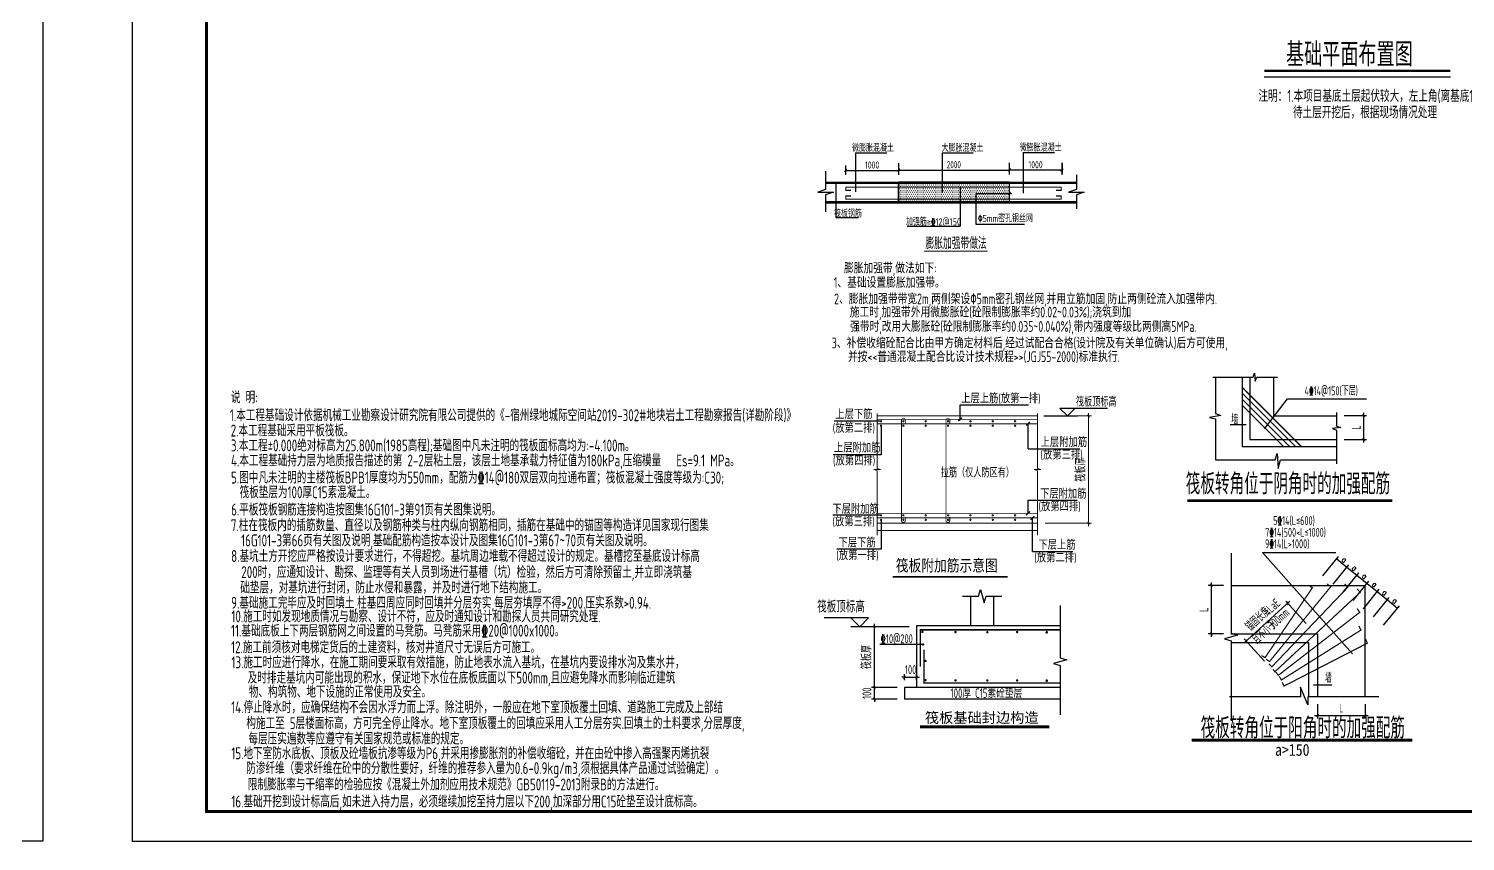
# Model space of a CAD drawing. Extents: x -668857 to 143095, y -247466 to 228182.
# Drawn here: x -447155 to -398928, y 166782 to 194063 of the extents above; entities that cross this region are included whole.
import ezdxf
from ezdxf.enums import TextEntityAlignment as Align

# ---------------------------------------------------------------- set-up
doc = ezdxf.new("R2010")
doc.units = 0
doc.header["$LTSCALE"] = 1000
doc.linetypes.add('DASHED2', pattern=[0.375, 0.25, -0.125])
doc.layers.get('0').update_dxf_attribs({"linetype": 'CONTINUOUS'})
doc.layers.get('DEFPOINTS').update_dxf_attribs({"linetype": 'CONTINUOUS'})
for name, color, linetype in [('-TK', 7, 'CONTINUOUS'), ('C-SHET-TTLB', 11, 'CONTINUOUS'), ('DIM', 2, 'CONTINUOUS'), ('DWALL', 255, 'DASHED2'), ('GJS', 1, 'CONTINUOUS'), ('GRE', 3, 'CONTINUOUS'), ('PUB_DIM', 3, 'CONTINUOUS'), ('PUB_TEXT', 2, 'CONTINUOUS'), ('REIN', 6, 'CONTINUOUS'), ('S-FON-TEXT', 7, 'CONTINUOUS'), ('S-S说明文字', 7, 'CONTINUOUS'), ('sectmarks', 213, 'CONTINUOUS'), ('TEXT', 2, 'CONTINUOUS'), ('THIN', 7, 'CONTINUOUS'), ('WALL', 5, 'CONTINUOUS'), ('WALL_BR', 52, 'CONTINUOUS'), ('Z-BASE-DIM', 81, 'CONTINUOUS'), ('Z-DETAIL-TOPC', 7, 'CONTINUOUS'), ('尺寸线及数字', 43, 'CONTINUOUS'), ('支座钢筋', 1, 'CONTINUOUS'), ('详图1', 122, 'CONTINUOUS'), ('说明文字', 7, 'CONTINUOUS'), ('钢筋', 6, 'CONTINUOUS')]:
    doc.layers.add(name, color=color, linetype=linetype)
for name, color, linetype, lineweight in [('LVTRY', 1, 'CONTINUOUS', 13), ('图名', 7, 'CONTINUOUS', 25), ('填充', 251, 'CONTINUOUS', 5)]:
    doc.layers.add(name, color=color, linetype=linetype, lineweight=lineweight)
doc.styles.add('-宋体', font='', dxfattribs={"width": 0.7, "height": 300, "bigfont": '宋体.TTF'})
doc.styles.add('_HZTXT', font='txt.shx', dxfattribs={"width": 0.8, "bigfont": 'HZTXT.shx'})
doc.styles.add('HZ-H', font='simhei.ttf', dxfattribs={"width": 0.9})
doc.styles.add('Scadi-HZ', font='tssdeng.shx', dxfattribs={"width": 0.7, "height": 300, "bigfont": 'hztxt.shx'})
doc.styles.add('TSSD_DIMENSION', font='Tssdeng.shx', dxfattribs={"width": 0.7, "bigfont": 'tssdchn.shx'})
doc.styles.add('TSSD_REIN', font='tssdeng.shx', dxfattribs={"width": 0.7, "height": 300, "bigfont": 'tssdchn.shx'})
doc.styles.add('黑体', font='simhei.ttf')
doc.styles.get('-宋体').set_extended_font_data('SimSun')
doc.dimstyles.new('SY1', dxfattribs={"dimtxt": 200, "dimasz": 100, "dimexe": 150, "dimexo": 200, "dimgap": 60, "dimtad": 1, "dimdec": 0, "dimzin": 0, "dimdsep": 46, "dimtxsty": '_HZTXT', "dimcen": 3, "dimclrt": 7, "dimadec": 0, "dimazin": 0, "dimtfac": 1, "dimtdec": 0, "dimtix": 1, "dimtmove": 0, "dimatfit": 3, "dimfxl": 0, "dimtolj": 1, "dimtzin": 0, "dimarcsym": 0})
doc.dimstyles.new('TSSD_100_100', dxfattribs={"dimtxt": 300, "dimasz": 100, "dimexe": 100, "dimexo": 250, "dimgap": 100, "dimtad": 1, "dimdec": 0, "dimzin": 0, "dimdsep": 46, "dimtxsty": 'TSSD_DIMENSION', "dimblk": 'ARCHTICK', "dimcen": 0, "dimdle": 100, "dimclrt": 7, "dimadec": 0, "dimazin": 0, "dimtfac": 1, "dimtdec": 0, "dimtix": 1, "dimtmove": 2, "dimatfit": 3, "dimldrblk": 'ARCHTICK', "dimfxl": 0, "dimtolj": 1, "dimtzin": 0, "dimarcsym": 0})
doc.dimstyles.new('TSSD_100_30', dxfattribs={"dimtxt": 300, "dimasz": 100, "dimexe": 100, "dimexo": 250, "dimgap": 100, "dimtad": 1, "dimdec": 0, "dimlfac": 0.333, "dimzin": 0, "dimdsep": 46, "dimtxsty": 'TSSD_DIMENSION', "dimblk": 'ARCHTICK', "dimcen": 0, "dimdle": 100, "dimclrt": 7, "dimadec": 0, "dimazin": 0, "dimtfac": 1, "dimtdec": 0, "dimtix": 1, "dimtmove": 2, "dimatfit": 3, "dimfxl": 0, "dimtolj": 1, "dimtzin": 0, "dimarcsym": 0})

# ---------------------------------------------------------------- blocks, each defined once
blk = doc.blocks.new('_ArchTick')
at = {"color": 0, "linetype": 'ByBlock', "const_width": 0.15}
blk.add_lwpolyline([(-0.5, -0.5), (0.5, 0.5)], dxfattribs=at)
blk = doc.blocks.new('*D34')
at = {"layer": 'DEFPOINTS', "color": 0}
for p in [(114823, -28153), (116531, -28153), (114823, -31753)]:
    blk.add_point(p, dxfattribs=at)
at = {"layer": 'DIM', "color": 0, "lineweight": -2}
for p, q in [((115073, -28153), (116631, -28153)), ((116531, -31853), (116531, -28053)), ((115073, -31753), (116631, -31753))]:
    blk.add_line(p, q, dxfattribs=at)
at = {"layer": 'DIM', "color": 0, "lineweight": -2, "xscale": 100, "yscale": 100, "zscale": 100}
for p, rotation in [((116531, -28153), 90), ((116531, -31753), 270)]:
    blk.add_blockref('_ArchTick', p, dxfattribs=dict(at, rotation=rotation))
at = {"layer": 'DIM', "color": 7, "insert": (116281, -29953), "char_height": 300, "attachment_point": 5, "rotation": 90, "style": 'TSSD_DIMENSION'}
blk.add_mtext('\\A1;筏板厚', dxfattribs=at)
blk = doc.blocks.new('*D159')
at = {"layer": 'DEFPOINTS', "color": 0}
for p in [(-418766, 173987), (-417349, 173987), (-417749, 171947)]:
    blk.add_point(p, dxfattribs=at)
at = {"layer": 'DIM', "color": 0, "lineweight": -2}
for p, q in [((-417599, 173987), (-418866, 173987)), ((-418766, 171847), (-418766, 174087)), ((-417999, 171947), (-418866, 171947))]:
    blk.add_line(p, q, dxfattribs=at)
at = {"layer": 'DIM', "color": 0, "lineweight": -2, "xscale": 100, "yscale": 100, "zscale": 100}
for p, rotation in [((-418766, 173987), 90), ((-418766, 171947), 270)]:
    blk.add_blockref('_ArchTick', p, dxfattribs=dict(at, rotation=rotation))
at = {"layer": 'DIM', "color": 7, "insert": (-419016, 172967), "char_height": 300, "attachment_point": 5, "rotation": 90, "style": 'TSSD_DIMENSION'}
blk.add_mtext('\\A1;筏板厚', dxfattribs=at)
blk = doc.blocks.new('*D160')
at = {"layer": 'DEFPOINTS', "color": 0}
for p in [(-417349, 172293), (-417749, 171947), (-417349, 171947)]:
    blk.add_point(p, dxfattribs=at)
at = {"layer": 'DIM', "color": 0, "lineweight": -2}
for p, q in [((-417749, 172293), (-417849, 172293)), ((-417749, 172197), (-417749, 172393)), ((-417749, 172293), (-417349, 172293)), ((-417349, 172197), (-417349, 172393)), ((-417349, 172293), (-417249, 172293))]:
    blk.add_line(p, q, dxfattribs=at)
at = {"layer": 'DIM', "color": 0, "lineweight": -2, "xscale": 100, "yscale": 100, "zscale": 100}
blk.add_blockref('_ArchTick', (-417749, 172293), dxfattribs=at)
at = {"layer": 'DIM', "color": 0, "lineweight": -2, "xscale": 100, "yscale": 100, "zscale": 100, "rotation": 180}
blk.add_blockref('_ArchTick', (-417349, 172293), dxfattribs=at)
at = {"layer": 'DIM', "color": 7, "insert": (-417549, 172543), "char_height": 300, "attachment_point": 5, "style": 'TSSD_DIMENSION'}
blk.add_mtext('\\A1;100', dxfattribs=at)
blk = doc.blocks.new('*D161')
at = {"layer": 'DEFPOINTS', "color": 0}
for p in [(-418766, 171947), (-417749, 171947), (-417749, 171559)]:
    blk.add_point(p, dxfattribs=at)
at = {"layer": 'DIM', "color": 0, "lineweight": -2}
for p, q in [((-417999, 171947), (-418866, 171947)), ((-418766, 171947), (-418766, 172047)), ((-418766, 171559), (-418766, 171947)), ((-417999, 171559), (-418866, 171559)), ((-418766, 171559), (-418766, 171459))]:
    blk.add_line(p, q, dxfattribs=at)
at = {"layer": 'DIM', "color": 0, "lineweight": -2, "xscale": 100, "yscale": 100, "zscale": 100}
for p, rotation in [((-418766, 171947), 270), ((-418766, 171559), 90)]:
    blk.add_blockref('_ArchTick', p, dxfattribs=dict(at, rotation=rotation))
at = {"layer": 'DIM', "color": 7, "insert": (-419016, 171753), "char_height": 300, "attachment_point": 5, "rotation": 90, "style": 'TSSD_DIMENSION'}
blk.add_mtext('\\A1;100', dxfattribs=at)
blk = doc.blocks.new('*D162')
at = {"color": 0, "lineweight": -2}
for p, q in [((-402008, 174316), (-401481, 174967)), ((-401668, 174041), (-401141, 174692)), ((-401544, 174889), (-401204, 174614))]:
    blk.add_line(p, q, dxfattribs=at)
at = {"layer": 'DEFPOINTS', "color": 0}
for p in [(-401204, 174614), (-402092, 174212), (-401752, 173938)]:
    blk.add_point(p, dxfattribs=at)
at = {"color": 0, "lineweight": -2, "xscale": 66.66667000390589, "yscale": 66.66667000390589, "zscale": 66.66667000390589}
for p, rotation in [((-401544, 174889), 141.0409580458454), ((-401204, 174614), 321.0409580458455)]:
    blk.add_blockref('_ArchTick', p, dxfattribs=dict(at, rotation=rotation))
at = {"color": 7, "insert": (-401286, 174861), "char_height": 200, "attachment_point": 5, "rotation": 321.041, "style": '_HZTXT'}
blk.add_mtext('\\A1;a', dxfattribs=at)
blk = doc.blocks.new('ArchTick')
at = {"color": 0, "linetype": 'ByBlock', "lineweight": -2, "const_width": 0.075}
blk.add_lwpolyline([(-0.25, -0.25), (0.25, 0.25)], dxfattribs=at)
blk = doc.blocks.new('*D163')
at = {"color": 0, "lineweight": -2}
for p, q in [((-403707, 175690), (-403181, 176341)), ((-403367, 175416), (-402841, 176066)), ((-403244, 176264), (-402904, 175989))]:
    blk.add_line(p, q, dxfattribs=at)
at = {"layer": 'DEFPOINTS', "color": 0}
for p in [(-403791, 175587), (-402904, 175989), (-403451, 175312)]:
    blk.add_point(p, dxfattribs=at)
at = {"color": 0, "lineweight": -2, "xscale": 66.66667000390589, "yscale": 66.66667000390589, "zscale": 66.66667000390589}
for p, rotation in [((-403244, 176264), 141.0409580461524), ((-402904, 175989), 321.0409580461525)]:
    blk.add_blockref('_ArchTick', p, dxfattribs=dict(at, rotation=rotation))
at = {"color": 7, "insert": (-402986, 176235), "char_height": 200, "attachment_point": 5, "rotation": 321.041, "style": '_HZTXT'}
blk.add_mtext('\\A1;a', dxfattribs=at)
blk = doc.blocks.new('*D164')
at = {"color": 0, "lineweight": -2}
for p, q in [((-403027, 175141), (-402501, 175792)), ((-402564, 175714), (-402224, 175439)), ((-402688, 174866), (-402161, 175517))]:
    blk.add_line(p, q, dxfattribs=at)
at = {"layer": 'DEFPOINTS', "color": 0}
for p in [(-402224, 175439), (-403111, 175037), (-402771, 174762)]:
    blk.add_point(p, dxfattribs=at)
at = {"color": 0, "lineweight": -2, "xscale": 66.66667000390589, "yscale": 66.66667000390589, "zscale": 66.66667000390589}
for p, rotation in [((-402564, 175714), 141.0409580456808), ((-402224, 175439), 321.0409580456808)]:
    blk.add_blockref('_ArchTick', p, dxfattribs=dict(at, rotation=rotation))
at = {"color": 7, "insert": (-402306, 175685), "char_height": 200, "attachment_point": 5, "rotation": 321.041, "style": '_HZTXT'}
blk.add_mtext('\\A1;a', dxfattribs=at)
blk = doc.blocks.new('*D165')
at = {"color": 0, "lineweight": -2}
for p, q in [((-403367, 175416), (-402841, 176066)), ((-403027, 175141), (-402501, 175792)), ((-402904, 175989), (-402564, 175714))]:
    blk.add_line(p, q, dxfattribs=at)
at = {"layer": 'DEFPOINTS', "color": 0}
for p in [(-402564, 175714), (-403451, 175312), (-403111, 175037)]:
    blk.add_point(p, dxfattribs=at)
at = {"color": 0, "lineweight": -2, "xscale": 66.66667000390589, "yscale": 66.66667000390589, "zscale": 66.66667000390589}
for p, rotation in [((-402904, 175989), 141.0409580454909), ((-402564, 175714), 321.0409580454909)]:
    blk.add_blockref('_ArchTick', p, dxfattribs=dict(at, rotation=rotation))
at = {"color": 7, "insert": (-402646, 175960), "char_height": 200, "attachment_point": 5, "rotation": 321.041, "style": '_HZTXT'}
blk.add_mtext('\\A1;a', dxfattribs=at)
blk = doc.blocks.new('*D166')
at = {"color": 0, "lineweight": -2}
for p, q in [((-402348, 174591), (-401821, 175242)), ((-401884, 175164), (-401544, 174889)), ((-402008, 174316), (-401481, 174967))]:
    blk.add_line(p, q, dxfattribs=at)
at = {"layer": 'DEFPOINTS', "color": 0}
for p in [(-401544, 174889), (-402431, 174487), (-402092, 174212)]:
    blk.add_point(p, dxfattribs=at)
at = {"color": 0, "lineweight": -2, "xscale": 66.66667000390589, "yscale": 66.66667000390589, "zscale": 66.66667000390589}
for p, rotation in [((-401884, 175164), 141.040958045703), ((-401544, 174889), 321.040958045703)]:
    blk.add_blockref('_ArchTick', p, dxfattribs=dict(at, rotation=rotation))
at = {"color": 7, "insert": (-401626, 175136), "char_height": 200, "attachment_point": 5, "rotation": 321.041, "style": '_HZTXT'}
blk.add_mtext('\\A1;a', dxfattribs=at)
blk = doc.blocks.new('*D167')
at = {"color": 0, "lineweight": -2}
for p, q in [((-402688, 174866), (-402161, 175517)), ((-402348, 174591), (-401821, 175242)), ((-402224, 175439), (-401884, 175164))]:
    blk.add_line(p, q, dxfattribs=at)
at = {"layer": 'DEFPOINTS', "color": 0}
for p in [(-401884, 175164), (-402771, 174762), (-402431, 174487)]:
    blk.add_point(p, dxfattribs=at)
at = {"color": 0, "lineweight": -2, "xscale": 66.66667000390589, "yscale": 66.66667000390589, "zscale": 66.66667000390589}
for p, rotation in [((-402224, 175439), 141.0409580460101), ((-401884, 175164), 321.0409580460101)]:
    blk.add_blockref('_ArchTick', p, dxfattribs=dict(at, rotation=rotation))
at = {"color": 7, "insert": (-401966, 175410), "char_height": 200, "attachment_point": 5, "rotation": 321.041, "style": '_HZTXT'}
blk.add_mtext('\\A1;a', dxfattribs=at)
blk = doc.blocks.new('*D168')
at = {"layer": 'DEFPOINTS', "color": 0}
for p in [(-403885, 171636), (-402289, 171636), (-402289, 171008)]:
    blk.add_point(p, dxfattribs=at)
at = {"layer": 'DIM', "color": 0, "lineweight": -2}
for p, q in [((-403885, 171386), (-403885, 170908)), ((-402289, 171386), (-402289, 170908)), ((-403985, 171008), (-402189, 171008))]:
    blk.add_line(p, q, dxfattribs=at)
at = {"layer": 'DIM', "color": 0, "lineweight": -2, "xscale": 100, "yscale": 100, "zscale": 100, "rotation": 180}
blk.add_blockref('_ArchTick', (-403885, 171008), dxfattribs=at)
at = {"layer": 'DIM', "color": 0, "lineweight": -2, "xscale": 100, "yscale": 100, "zscale": 100}
blk.add_blockref('_ArchTick', (-402289, 171008), dxfattribs=at)
at = {"layer": 'DIM', "color": 7, "lineweight": -2, "insert": (-403087, 171258), "char_height": 300, "attachment_point": 5, "style": 'TSSD_DIMENSION'}
blk.add_mtext('\\A1;L', dxfattribs=at)
blk = doc.blocks.new('*D169')
at = {"layer": 'DEFPOINTS', "color": 0}
for p in [(-406791, 175372), (-407456, 173747), (-406791, 173747)]:
    blk.add_point(p, dxfattribs=at)
at = {"layer": 'DIM', "color": 0, "lineweight": -2}
for p, q in [((-407041, 175372), (-407556, 175372)), ((-407456, 175472), (-407456, 173647)), ((-407041, 173747), (-407556, 173747))]:
    blk.add_line(p, q, dxfattribs=at)
at = {"layer": 'DIM', "color": 0, "lineweight": -2, "xscale": 100, "yscale": 100, "zscale": 100}
for p, rotation in [((-407456, 175372), 90), ((-407456, 173747), 270)]:
    blk.add_blockref('_ArchTick', p, dxfattribs=dict(at, rotation=rotation))
at = {"layer": 'DIM', "color": 7, "lineweight": -2, "insert": (-407706, 174559), "char_height": 300, "attachment_point": 5, "rotation": 90, "style": 'TSSD_DIMENSION'}
blk.add_mtext('\\A1;L', dxfattribs=at)
blk = doc.blocks.new('*D170')
at = {"layer": 'DEFPOINTS', "color": 0}
for p in [(-403249, 181072), (-403249, 180272, -1000), (-402342, 180272)]:
    blk.add_point(p, dxfattribs=at)
at = {"layer": 'DIM', "color": 0, "lineweight": -2}
for p, q in [((-402999, 181072), (-402242, 181072)), ((-402342, 181172), (-402342, 180172)), ((-402999, 180272), (-402242, 180272))]:
    blk.add_line(p, q, dxfattribs=at)
at = {"layer": 'DIM', "color": 0, "lineweight": -2, "xscale": 100, "yscale": 100, "zscale": 100}
for p, rotation in [((-402342, 181072), 90), ((-402342, 180272), 270)]:
    blk.add_blockref('_ArchTick', p, dxfattribs=dict(at, rotation=rotation))
at = {"layer": 'DIM', "color": 7, "lineweight": -2, "insert": (-402592, 180672), "char_height": 300, "attachment_point": 5, "rotation": 90, "style": 'TSSD_DIMENSION'}
blk.add_mtext('\\A1;L', dxfattribs=at)
blk = doc.blocks.new('*D171')
at = {"layer": 'DEFPOINTS', "color": 0}
for p in [(-404889, 174775), (-404106, 173914), (-405502, 172645)]:
    blk.add_point(p, dxfattribs=at)
at = {"layer": 'DIM', "color": 0, "lineweight": -2}
for p, q in [((-406358, 173439), (-404815, 174842)), ((-404274, 174099), (-404956, 174849)), ((-405670, 172830), (-406352, 173581))]:
    blk.add_line(p, q, dxfattribs=at)
at = {"layer": 'DIM', "color": 0, "lineweight": -2, "xscale": 100, "yscale": 100, "zscale": 100}
for p, rotation in [((-404889, 174775), 42.26455593727036), ((-406284, 173507), 222.2645559372704)]:
    blk.add_blockref('_ArchTick', p, dxfattribs=dict(at, rotation=rotation))
at = {"layer": 'DIM', "color": 7, "lineweight": -2, "insert": (-405423, 174650), "char_height": 300, "attachment_point": 5, "rotation": 42.2646, "style": 'TSSD_DIMENSION'}
blk.add_mtext('\\A1;≥LaE', dxfattribs=at)
blk = doc.blocks.new('A1')
blk.add_lwpolyline([(0, 59400), (0, 0), (84100, 0), (84100, 59400)], close=True)
at = {"const_width": 100}
blk.add_lwpolyline([(2500, 58400), (2500, 1000), (83100, 1000), (83100, 58400)], close=True, dxfattribs=at)
blk = doc.blocks.new('BW-5131013', base_point=(107950.9, -33864.5, 0))
at = {"layer": 'REIN', "const_width": 30}
for points in [[(109433.5, -28265.3), (114822.6, -28265.3)], [(109433.5, -28415.3), (114822.6, -28415.3)], [(109433.5, -31422.9), (114822.6, -31422.9)], [(109433.5, -31572.9), (114822.6, -31572.9)]]:
    blk.add_lwpolyline(points, dxfattribs=at)
for points in [[(109546, -28330.5, 1), (109591, -28330.5, 1)], [(109546, -28480.5, 1), (109591, -28480.5, 1)], [(110296, -28330.5, 1), (110341, -28330.5, 1)], [(110296, -28480.5, 1), (110341, -28480.5, 1)], [(111046, -28330.5, 1), (111091, -28330.5, 1)], [(111046, -28480.5, 1), (111091, -28480.5, 1)], [(111796, -28330.5, 1), (111841, -28330.5, 1)], [(111796, -28480.5, 1), (111841, -28480.5, 1)], [(112546, -28330.5, 1), (112591, -28330.5, 1)], [(112546, -28480.5, 1), (112591, -28480.5, 1)], [(113296, -28330.5, 1), (113341, -28330.5, 1)], [(113296, -28480.5, 1), (113341, -28480.5, 1)], [(114046, -28330.5, 1), (114091, -28330.5, 1)], [(114046, -28480.5, 1), (114091, -28480.5, 1)], [(109546, -31490.4, -1), (109591, -31490.4, -1)], [(109546, -31640.4, -1), (109591, -31640.4, -1)], [(110296, -31490.4, -1), (110341, -31490.4, -1)], [(110296, -31640.4, -1), (110341, -31640.4, -1)], [(111046, -31490.4, -1), (111091, -31490.4, -1)], [(111046, -31640.4, -1), (111091, -31640.4, -1)], [(111796, -31490.4, -1), (111841, -31490.4, -1)], [(111796, -31640.4, -1), (111841, -31640.4, -1)], [(112546, -31490.4, -1), (112591, -31490.4, -1)], [(112546, -31640.4, -1), (112591, -31640.4, -1)], [(113296, -31490.4, -1), (113341, -31490.4, -1)], [(113296, -31640.4, -1), (113341, -31640.4, -1)], [(114046, -31490.4, -1), (114091, -31490.4, -1)], [(114046, -31640.4, -1), (114091, -31640.4, -1)]]:
    blk.add_lwpolyline(points, format="xyb", close=True, dxfattribs=at)
for points in [[(110383.5, -28428), (110383.5, -28308, 1), (110253.5, -28308), (110253.5, -31662.9, 1), (110383.5, -31662.9), (110383.5, -31542.9)], [(111878.2, -28428), (111878.2, -28308, 1), (111748.2, -28308), (111748.2, -31662.9, 1), (111878.2, -31662.9), (111878.2, -31542.9)]]:
    blk.add_lwpolyline(points, format="xyb", dxfattribs=at)
at = {"layer": 'sectmarks'}
for p, q in [((112224.8, -27782.3), (114520.6, -27782.3)), ((112224.8, -28265.3), (112224.8, -27782.3)), ((109568.5, -28330.5), (107996.6, -28330.5)), ((114502.5, -29253.6), (114502.5, -28415.3)), ((109568.5, -28480.5), (109568.5, -29453.8)), ((114502.5, -29253.6), (116243, -29253.6)), ((109568.5, -29453.8), (107966.1, -29453.8)), ((114502.5, -30983.4), (116156.2, -30983.4)), ((114502.5, -31425.1), (114502.5, -30983.4)), ((109546.3, -31486.7), (107950.9, -31486.7)), ((109568.5, -31640.4), (109568.5, -32625.6)), ((114648.7, -32700.2), (114648.7, -31575.1)), ((109568.5, -32625.6), (108081.9, -32625.6)), ((114648.7, -32700.2), (116002, -32700.2))]:
    blk.add_line(p, q, dxfattribs=at)
at = {"layer": 'sectmarks', "const_width": 45}
for points in [[(112290.9, -28204.9), (112158.6, -28325.7)], [(114568.7, -28354.9), (114436.4, -28475.7)], [(114568.7, -31361.2), (114436.4, -31482)], [(114714.9, -31513.4), (114582.6, -31634.3)]]:
    blk.add_lwpolyline(points, dxfattribs=at)
at = {"layer": 'TEXT', "color": 2, "const_width": 0.45}
blk.add_lwpolyline([(110253.5, -30209.4), (113613.7, -30209.4)], dxfattribs=at)
at = {"layer": 'WALL_BR', "color": 0, "lineweight": 5}
for p, q in [((109433.5, -28152.8), (114822.6, -28152.8)), ((109433.5, -31752.8), (114822.6, -31752.8)), ((109433.5, -32002.8), (114822.6, -32002.8))]:
    blk.add_line(p, q, dxfattribs=at)
for points in [[(109433.5, -28068.4), (109433.5, -29913.4), (109546, -29952.8), (109321, -29952.8), (109433.5, -29992.2), (109433.5, -32159)], [(114822.6, -32159), (114822.6, -29992.2), (114710.1, -29952.8), (114935.1, -29952.8), (114822.6, -29913.4), (114822.6, -28068.4)]]:
    blk.add_lwpolyline(points, dxfattribs=at)
at = {"layer": 'Z-BASE-DIM'}
blk.add_line((115035.8, -28152.8), (116165.8, -28152.8), dxfattribs=at)
blk.add_lwpolyline([(117176.2, -27902.8), (115574.3, -27902.8), (115824.3, -28152.8), (116074.3, -27902.8)], dxfattribs=at)
at = {"layer": 'Z-DETAIL-TOPC', "color": 6, "const_width": 60}
blk.add_lwpolyline([(109953.8, -33556.8), (113823.5, -33556.8)], dxfattribs=at)
at = {"layer": 'TEXT', "ltscale": 99, "style": 'TSSD_REIN', "width": 0.8}
for s, p in [('上层上筋(放第一排)', (112257, -27721.8)), ('上层下筋', (108033.5, -28253.6)), ('(放第二排)', (107944.8, -28715.4)), ('上层附加筋', (114924.5, -29193)), ('上层附加筋', (107988.5, -29377.3)), ('(放第三排)', (114920, -29612.2)), ('(放第四排)', (107954.3, -29811.3)), ('下层附加筋', (114907.6, -30922.9)), ('下层附加筋', (107933, -31434.4)), ('(放第四排)', (114854.5, -31347.4)), ('(放第三排)', (107936.6, -31856.7)), ('下层下筋', (108139.5, -32565.1)), ('下层上筋', (114851.1, -32639.7)), ('(放第一排)', (108066.9, -32989.4)), ('(放第二排)', (114713.6, -33068.8))]:
    blk.add_text(s, height=300, dxfattribs=at).set_placement(p)
at = {"layer": 'TEXT', "style": 'TSSD_REIN', "width": 0.7}
blk.add_text('筏板顶标高', height=300, dxfattribs=at).set_placement((116111.7, -27836.6))
blk.add_text('拉筋（仅人防区有）', height=300, dxfattribs=at).set_placement((112802.8, -30029.2), align=Align.MIDDLE)
at = {"layer": '图名', "color": 3, "style": '黑体', "width": 0.8}
blk.add_text('筏板附加筋示意图', height=392.09, dxfattribs=at).set_placement((110063.4, -33367.8))
at = {"layer": 'DIM'}
dim = blk.add_linear_dim(base=(116530.9, -28152.8), p1=(114822.6, -31752.8), p2=(114822.6, -28152.8), angle=90, text='筏板厚', dimstyle='TSSD_100_30', dxfattribs=at)
dim.commit()
dim.dimension.update_dxf_attribs({"geometry": '*D34', "text_midpoint": (116280.9, -29952.8)})

msp = doc.modelspace()

# ---------------------------------------------------------------- hatches: boundary and pattern name
h = msp.add_hatch()
h.set_pattern_fill('DOTS', color=2, scale=40, style=0)
h.set_pattern_definition([(0, (-1005115.135, 4674.736), (31.75, 63.5), [0, -63.5])])
h.paths.add_polyline_path([(-417952.98, 188919.72), (-414240.98, 188919.72), (-414240.98, 188212.83), (-417952.98, 188212.83)])

# ---------------------------------------------------------------- linework, layer by layer
for p, q in [((-420404.12, 188916.83), (-411984.03, 188916.83)), ((-417952.98, 188916.83), (-417952.98, 188212.83)), ((-414240.98, 188928.11), (-414240.98, 188224.11)), ((-420404.12, 188212.83), (-411984.03, 188212.83)), ((-405364.07, 182364.51), (-405364.07, 181071.84)), ((-405666.83, 180624.95), (-404901.81, 181634.06)), ((-404901.81, 181634.06), (-402248.95, 181634.06)), ((-405364.07, 181071.84, -1000), (-403249.11, 181071.84, -1000)), ((-406279.17, 180764.83), (-406819.17, 180764.83)), ((-406164.07, 180271.84, -1000), (-403249.11, 180271.84, -1000)), ((-405730.18, 176478.85), (-403269.43, 176478.85)), ((-402716.88, 173080.91), (-405730.18, 176478.85)), ((-406790.93, 175371.51), (-402288.65, 175371.51)), ((-402288.65, 171636.19, -1000), (-402288.65, 175371.51, -1000)), ((-404023.18, 172033.99), (-403411.28, 172033.99))]:
    msp.add_line(p, q)
at = {"linetype": 'Continuous'}
for p, q in [((-406414.07, 182364.51), (-406414.07, 180021.84)), ((-406164.07, 182364.51), (-406164.07, 180271.84)), ((-403249.11, 180021.84, -1000), (-406414.07, 180021.84, -1000)), ((-406801.72, 173747.31), (-403885.14, 173747.31)), ((-403885.14, 173747.31), (-403885.14, 171636.19)), ((-406790.93, 173458.55), (-404185.81, 173458.55)), ((-404185.81, 173458.55), (-404185.72, 172018.75)), ((-404185.72, 172018.75), (-404185.8, 171636.19))]:
    msp.add_line(p, q, dxfattribs=at)
msp.add_lwpolyline([(-417952.98, 188919.72), (-414240.98, 188919.72), (-414240.98, 188212.83), (-417952.98, 188212.83)], close=True)
at = {"layer": 'C-SHET-TTLB'}
msp.add_lwpolyline([(-446684.71, 226182.28), (-446684.71, 166782.28), (-551784.71, 166782.28), (-551784.71, 226182.28)], close=True, dxfattribs=at)
at = {"layer": 'DIM'}
for p, q in [((-407406.3, 182364.51), (-406051.73, 182364.51)), ((-407310.39, 182364.09), (-407310.39, 181139.51)), ((-406051.73, 182364.51), (-406009.1, 182502.94)), ((-406009.1, 182502.94), (-405977.13, 182226.08)), ((-405977.13, 182226.08), (-405923.84, 182364.51)), ((-405923.84, 182364.51), (-405231.13, 182364.51)), ((-407139.87, 181075.62), (-407512.87, 181011.73)), ((-407512.87, 181011.73), (-407310.39, 180969.14)), ((-407310.39, 181139.51), (-407139.87, 181075.62)), ((-407310.39, 180969.14), (-407310.39, 179584.83)), ((-403249.11, 181182.95), (-403249.11, 180714.04)), ((-403110.68, 180671.41), (-403387.54, 180639.44)), ((-403387.54, 180639.44), (-403249.11, 180586.15)), ((-403249.11, 180714.04), (-403110.68, 180671.41)), ((-403249.11, 180586.15), (-403249.11, 179457.05)), ((-407310.39, 179584.83), (-405307.17, 179584.83)), ((-405307.17, 179584.83), (-405243.23, 179797.8)), ((-405243.23, 179797.8), (-405211.26, 179297.32)), ((-405211.26, 179297.32), (-405136.66, 179584.83)), ((-405136.66, 179584.83), (-403250.36, 179584.83)), ((-406790.93, 176457.23), (-406790.93, 173770.42)), ((-406570.93, 173700.42), (-407010.93, 173580.42)), ((-406790.93, 173770.42), (-406570.93, 173700.42)), ((-407010.93, 173580.42), (-406790.93, 173510.42)), ((-406790.93, 173510.42), (-406790.93, 170823.61)), ((-404459.62, 171954.5), (-404459.62, 171636.19)), ((-404209.8, 171363.36), (-404459.62, 171954.5)), ((-404459.62, 171636.19), (-406844.2, 171636.19)), ((-401825.22, 171636.19), (-404209.8, 171636.19)), ((-404209.8, 171636.19), (-404209.8, 171363.36))]:
    msp.add_line(p, q, dxfattribs=at)
at = {"layer": 'DWALL', "color": 2, "linetype": 'Continuous'}
for p, q in [((-412529.38, 174013.68), (-417349.26, 174013.68)), ((-417349.26, 174013.68), (-417349.26, 171947.32)), ((-417349.26, 174013.68), (-417349.26, 171947.32)), ((-417748.79, 171947.32), (-417748.79, 171558.77)), ((-412529.38, 171947.32), (-417748.79, 171947.32)), ((-412529.38, 171558.77), (-417748.79, 171558.77))]:
    msp.add_line(p, q, dxfattribs=at)
at = {"layer": 'GJS', "const_width": 48}
for points in [[(-412529.38, 173881.25), (-417219.88, 173881.25), (-417219.88, 172650.22)], [(-417101.89, 173214.45), (-417101.89, 172098.38), (-412529.38, 172098.38)]]:
    msp.add_lwpolyline(points, dxfattribs=at)
at = {"layer": 'GRE'}
for points in [[(-420404.12, 189283.71), (-420404.12, 188660.72), (-420668.12, 188572.72), (-420140.12, 188572.72), (-420404.12, 188484.72), (-420404.12, 187912.97)], [(-411984.03, 189153.8), (-411984.03, 188664.6), (-412248.03, 188576.6), (-411720.03, 188576.6), (-411984.03, 188488.6), (-411984.03, 188016.5)]]:
    msp.add_lwpolyline(points, dxfattribs=at)
at = {"layer": 'LVTRY', "const_width": 100}
for points in [[(-408256.87, 178218.47), (-401379.02, 178218.47)], [(-417232.94, 170620.19), (-412894.16, 170620.19)], [(-408117.72, 170181.75), (-400700.44, 170181.75)]]:
    msp.add_lwpolyline(points, dxfattribs=at)
at = {"layer": 'PUB_DIM'}
for p, q in [((-415525.73, 174013.68), (-415525.73, 175011.76)), ((-414761.61, 175011.76), (-414761.61, 174013.68))]:
    msp.add_line(p, q, dxfattribs=at)
at = {"layer": 'S-FON-TEXT', "const_width": 40}
msp.add_lwpolyline([(-417095.5, 186593.4), (-414959.35, 186593.4)], dxfattribs=at)
at = {"layer": 'S-S说明文字'}
msp.add_line((-405678.25, 192453.25), (-399427.9, 192453.25), dxfattribs=at)
at = {"layer": 'S-S说明文字', "const_width": 75}
msp.add_lwpolyline([(-405678.25, 192649.14), (-399427.9, 192649.14)], dxfattribs=at)
at = {"layer": 'THIN'}
for p, q in [((-419557.2, 174287.29), (-420445.66, 174287.29)), ((-419257.2, 173987.29), (-419557.2, 174287.29)), ((-418957.2, 174287.29), (-419557.2, 174287.29)), ((-419257.2, 173987.29), (-418957.2, 174287.29)), ((-418865.54, 173987.29), (-419557.2, 173987.29)), ((-417131.09, 173391.74), (-418576.68, 173391.74))]:
    msp.add_line(p, q, dxfattribs=at)
for points in [[(-415805.73, 175011.76), (-415273.67, 175011.76), (-415203.67, 175231.76), (-415083.67, 174791.76), (-415013.67, 175011.76), (-414481.61, 175011.76)], [(-412529.38, 174700.74), (-412529.38, 172944), (-412309.38, 172874), (-412749.38, 172754), (-412529.38, 172684), (-412529.38, 171030.06)]]:
    msp.add_lwpolyline(points, dxfattribs=at)
at = {"layer": 'WALL', "color": 7}
for p, q in [((-419398.03, 189892.85), (-418352.66, 189892.85)), ((-419398.03, 189892.85), (-419398.03, 188585.13)), ((-417952.98, 189546.36), (-417952.98, 189154.87)), ((-416492.45, 189892.85), (-415447.08, 189892.85)), ((-416492.45, 189892.85), (-416492.45, 188561.17)), ((-414240.98, 189557.63), (-414240.98, 189166.14)), ((-413765.62, 189904.13), (-412720.25, 189904.13)), ((-413765.62, 189904.13), (-413765.62, 188537.05)), ((-412466.38, 189163.72), (-412466.38, 189557.63)), ((-412466.38, 189557.63), (-412466.38, 189166.14)), ((-419727.58, 189152.44), (-419727.58, 189466.85)), ((-419727.58, 189306.55), (-417952.98, 189306.55)), ((-417952.98, 189317.82), (-414240.98, 189317.82)), ((-412466.38, 189317.82), (-414240.98, 189317.82)), ((-420059.97, 188867.88), (-420059.97, 187730.77)), ((-415880.04, 188745.12), (-415880.04, 187433.44)), ((-414155.64, 188524.17), (-415357.84, 188524.17)), ((-415357.84, 188524.17), (-415357.84, 187506.66)), ((-420059.97, 187730.77), (-419299.04, 187730.77)), ((-417665.15, 187433.44), (-415880.04, 187433.44)), ((-415357.84, 187506.66), (-413726.35, 187506.66))]:
    msp.add_line(p, q, dxfattribs=at)
at = {"layer": 'WALL', "color": 7, "const_width": 39.6}
for points in [[(-419771.58, 189262.55), (-419683.58, 189350.55)], [(-417996.98, 189273.82), (-417908.98, 189361.82)], [(-414284.98, 189285.1), (-414196.98, 189373.1)], [(-412510.38, 189273.82), (-412422.38, 189361.82)]]:
    msp.add_lwpolyline(points, dxfattribs=at)
at = {"layer": 'WALL', "const_width": 39.75}
for points in [[(-417151.9, 173794.67, -1), (-417151.9, 173834.92, -1)], [(-416041.6, 173784.74, -1), (-416041.6, 173824.99, -1)], [(-414973.18, 173784.74, -1), (-414973.18, 173824.99, -1)], [(-413973.18, 173784.74, -1), (-413973.18, 173824.99, -1)], [(-412981.4, 173768.62, -1), (-412981.4, 173808.87, -1)], [(-412980.57, 173786.15, -1), (-412980.57, 173826.4, -1)], [(-417110.96, 173391.74, -1), (-417151.21, 173391.74, -1)], [(-417028.43, 172837.38, -1), (-417068.68, 172837.38, -1)], [(-417028.43, 172191.65, -1), (-417068.68, 172191.65, -1)], [(-416041.6, 172162, -1), (-416041.6, 172202.25, -1)], [(-414973.18, 172162, -1), (-414973.18, 172202.25, -1)], [(-413973.18, 172162, -1), (-413973.18, 172202.25, -1)], [(-412981.4, 172145.88, -1), (-412981.4, 172186.13, -1)], [(-412980.57, 172163.41, -1), (-412980.57, 172203.66, -1)]]:
    msp.add_lwpolyline(points, format="xyb", close=True, dxfattribs=at)
at = {"layer": '尺寸线及数字', "const_width": 39.6}
msp.add_lwpolyline([(-414284.98, 188491.45), (-414196.98, 188579.45)], dxfattribs=at)
at = {"layer": '支座钢筋', "const_width": 39.6}
for points in [[(-411984.03, 188867.88), (-420404.12, 188867.88)], [(-419546.29, 188639.52), (-419722.29, 188639.52), (-419722.29, 188745.12), (-412495.02, 188745.12), (-412495.02, 188639.52), (-412671.02, 188639.52)], [(-411984.03, 188255.35), (-420404.12, 188255.35)], [(-419546.29, 188448.04), (-419722.29, 188448.04), (-419722.29, 188342.45), (-412495.02, 188342.45), (-412495.02, 188448.04), (-412671.02, 188448.04)]]:
    msp.add_lwpolyline(points, dxfattribs=at)
at = {"layer": '钢筋', "const_width": 45}
for points in [[(-406414.07, 182021.84), (-404414.07, 180021.84)], [(-406414.07, 181821.84), (-404614.07, 180021.84)], [(-406414.07, 181621.84), (-404814.07, 180021.84)], [(-406414.07, 181421.84), (-405014.07, 180021.84)]]:
    msp.add_lwpolyline(points, dxfattribs=at)
at = {"layer": '钢筋', "linetype": 'ByBlock', "const_width": 40}
for points in [[(-404191, 175378.07), (-404059.89, 175296.41), (-405649.35, 172948.73), (-405767.35, 173016.33)], [(-403568.57, 175420.25), (-403442.88, 175330.47), (-405500.35, 172817.73), (-405613.84, 172892.66)], [(-402980.2, 175421.43), (-402869.58, 175313.63), (-405419.95, 172642.23), (-405520.77, 172733.51)], [(-402556.77, 175256.81), (-402455.96, 175139.78), (-405321.6, 172472.21), (-405383.08, 172562.48)], [(-402557.31, 174596.92), (-402470.97, 174468.84), (-405205.43, 172353.36), (-405285.54, 172463.26)], [(-402502.11, 174009.74), (-402428.01, 173874.21), (-405100.77, 172197.84), (-405170.34, 172314.69)], [(-402279.6, 173575.07), (-402217.2, 173433.77), (-405013.8, 171992.59), (-405073.27, 172114.89)]]:
    msp.add_lwpolyline(points, dxfattribs=at)

# ---------------------------------------------------------------- block references
at = {"layer": '-TK'}
msp.add_blockref('A1', (-443684.71, 166782.28), dxfattribs=at)
at = {"layer": '填充'}
msp.add_blockref('BW-5131013', (-420158.82, 175349.84, 0), dxfattribs=at)

# ---------------------------------------------------------------- texts
at = {"layer": 'PUB_TEXT', "color": 7, "style": 'TSSD_DIMENSION', "width": 0.7}
for s, p in [('注明：1.本项目基底土层起伏较大，左上角(离基底1.8m)持力层埋置较深。', (-405872.02, 191606.26)), ('待土层开挖后，根据现场情况处理', (-404711.38, 191055.35))]:
    msp.add_text(s, height=400.3736, dxfattribs=at).set_placement(p)
at = {"layer": 'PUB_TEXT', "style": 'Scadi-HZ', "width": 0.7}
for s, p in [('筏板转角位于阴角时的加强配筋', (-408311.54, 178429.52)), ('筏板转角位于阳角时的加强配筋', (-407813, 170233.58))]:
    msp.add_text(s, height=700, dxfattribs=at).set_placement(p)
at = {"layer": 'S-FON-TEXT', "style": 'TSSD_REIN', "width": 0.739318}
msp.add_text('膨胀加强带做法 ', height=400, dxfattribs=at).set_placement((-417051.56, 186663.61), (-414832.45, 186663.61), align=Align.FIT)
at = {"layer": 'S-FON-TEXT', "style": 'TSSD_REIN', "width": 0.7}
for s, p in [('膨胀加强带,做法如下: ', (-419786.62, 185848.32)), ('1、基础设置膨胀加强带。', (-420128.35, 185362.97)), (' 2、膨胀加强带带宽2m,两侧架设\x825mm密孔钢丝网,并用立筋加固,防止两侧砼流入加强带内. ', (-420268.54, 184814.35, -220000)), ('施工时,加强带外用微膨胀砼(砼限制膨胀率约0.02~0.03%%%);浇筑到加', (-419591.61, 184369)), ('强带时,改用大膨胀砼(砼限制膨胀率约0.035~0.040%%%),带内强度等级比两侧高5MPa.', (-419582.69, 183885.82)), ('3、补偿收缩砼配合比由甲方确定材料后,经过试配合合格(设计院及有关单位确认)后方可使用,', (-420193.73, 183334.01)), ('并按<<普通混凝土配合比设计技术规程>>(JGJ55-2000)标准执行.', (-419651.93, 182873.55))]:
    msp.add_text(s, height=360, dxfattribs=at).set_placement(p)
at = {"layer": 'S-S说明文字', "color": 7, "style": 'TSSD_REIN', "width": 0.8}
msp.add_text('基础平面布置图', height=800, dxfattribs=at).set_placement((-404946.56, 192796.39))
at = {"layer": 'TEXT', "color": 3, "style": 'TSSD_DIMENSION', "width": 0.7}
for s, p in [('说 明:', (-440365.21, 181486.92)), ('说 明:', (-440365.21, 181486.92)), ('1.本工程基础设计依据机械工业勘察设计研究院有限公司提供的《-宿州绿地城际空间站2019-302#地块岩土工程勘察报告(详勘阶段)》', (-440401.57, 180886.67)), ('2.本工程基础采用平板筏板。', (-440373.24, 180372.15)), ('4.本工程基础持力层为地质报告描述的第 2-2层粘土层，该层土地基承载力特征值为180kPa,压缩模量   Es=9.1 MPa。', (-440364.27, 179366.33)), ('6.平板筏板钢筋连接构造按图集16G101-3第91页有关图集说明。', (-440359.17, 177717.46)), ('7.柱在筏板内的插筋数量、直径以及钢筋种类与柱内纵向钢筋相同，插筋在基础中的锚固等构造详见国家现行图集', (-440367.29, 177193.11)), ('16G101-3第66页有关图及说明,基础配筋构造按本设计及图集16G101-3第67~70页有关图及说明。', (-440023.77, 176683.6)), ('8.基坑土方开挖应严格按设计要求进行，不得超挖。基坑周边堆载不得超过设计的规定。基槽挖至基底设计标高', (-440359.42, 176158.28)), ('200时，应通知设计、勘探、监理等有关人员到场进行基槽（坑）检验，然后方可清除预留土,并立即浇筑基', (-440017.98, 175618.13)), ('础垫层，对基坑进行封闭，防止水侵和暴露，并及时进行地下结构施工。', (-440051.91, 175101.41)), ('9.基础施工完毕应及时回填土,柱基四周应同时回填并分层夯实,每层夯填厚不得>200.压实系数>0.94.', (-440359.42, 174589.86)), ('11.基础底板上下两层钢筋网之间设置的马凳筋。马凳筋采用%%13220@1000x1000。', (-440361.84, 173651.89)), ('10.施工时如发现地质情况与勘察、设计不符，应及时通知设计和勘探人员共同研究处理.', (-440350.76, 174131.57)), ('12.施工前须核对电梯定货后的土建资料，核对井道尺寸无误后方可施工。', (-440360.8, 173096.86)), ('13.施工时应进行降水，在施工期间要采取有效措施，防止地表水流入基坑，在基坑内要设排水沟及集水井，', (-440348.16, 172590.2)), ('及时排走基坑内可能出现的积水，保证地下水位在底板底面以下500mm,且应避免降水而影响临近建筑', (-439803.8, 172075.57)), ('物、构筑物、地下设施的正常使用及安全。', (-439765.89, 171601.31)), ('14.停止降水时，应确保结构不会因水浮力而上浮。除注明外，一般应在地下室顶板覆土回填、道路施工完成及上部结', (-440358.41, 171082.35)), ('构施工至 5层楼面标高，方可完全停止降水。地下室顶板覆土的回填应采用人工分层夯实.回填土的土料要求,分层厚度,', (-439849.34, 170548.2)), ('每层压实遍数等应遵守有关国家规范或标准的规定。', (-439777.52, 170029.23)), ('15.地下室防水底板、顶板及砼墙板抗渗等级为P6,并采用掺膨胀剂的补偿收缩砼，并在由砼中掺入高强聚丙烯抗裂', (-440352.02, 169536.84)), ('防渗纤维（要求纤维在砼中的分散性要好，纤维的推荐参入量为0.6-0.9kg/m3,须根据具体产品通过试验确定）。', (-439852.06, 169038.43)), ('限制膨胀率与干缩率的检验应按《混凝土外加剂应用技术规范》GB50119-2013附录B的方法进行。', (-439797.9, 168488.76))]:
    msp.add_text(s, height=400, dxfattribs=at).set_placement(p)
at = {"layer": 'TEXT', "style": 'TSSD_REIN', "width": 0.6}
for s, rotation, p in [('4%%13214@150(下层)', 360, (-404325.22, 181755.65)), ('墙', 360, (-406780.1, 180794.1)), ('5%%13214(L≤600)', 360, (-405377.54, 177398.7)), ('7%%13214(500<L≤1000)', 360, (-405646.09, 177005.5)), ('9%%13214(L>1000)', 360, (-405652.99, 176620.55)), ('锚固长度', 42.264556, (-406135.81, 173813.02)), ('300mm', 42.264556, (-405383.2, 173881.3)), ('且不小于', 42.264556, (-405916.16, 173370.78)), ('墙', 360, (-403642.11, 172108.26))]:
    msp.add_text(s, height=300, rotation=rotation, dxfattribs=at).set_placement(p)
at = {"layer": 'TEXT', "color": 1, "style": 'TSSD_DIMENSION', "width": 0.7}
for s, height, p in [('3.本工程%%P0.000绝对标高为25.800m(1985高程);基础图中凡未注明的筏板面标高均为:-4.100m。', 400, (-440367.02, 179871.64)), ('%%13210@200', 300, (-418558.14, 173432.55)), ('16.基础开挖到设计标高后,如未进入持力层，必须继续加挖至持力层以下200,加深部分用C15砼垫至设计底标高。', 400, (-440352.02, 167917.37))]:
    msp.add_text(s, height=height, dxfattribs=at).set_placement(p)
at = {"layer": 'TEXT', "color": 6, "style": 'TSSD_DIMENSION', "width": 0.7}
for s, p in [('5.图中凡未注明的主楼筏板BPB1厚度均为550mm，配筋为%%13214@180双层双向拉通布置；筏板混凝土强度等级为:C30;', (-440362.04, 178792.79)), ('筏板垫层为100厚C15素混凝土。', (-440075.8, 178298.92))]:
    msp.add_text(s, height=400, dxfattribs=at).set_placement(p)
at = {"layer": 'TEXT', "color": 7, "style": 'TSSD_REIN', "width": 0.8}
msp.add_text('筏板顶标高', height=400, dxfattribs=at).set_placement((-419084.21, 174341.44), align=Align.BOTTOM_RIGHT)
at = {"layer": 'TEXT', "style": 'TSSD_REIN', "width": 0.7}
msp.add_text('100厚 C15素砼垫层', height=320, dxfattribs=at).set_placement((-416210.08, 171596.64))
at = {"layer": 'WALL', "color": 7, "style": 'TSSD_REIN', "width": 0.75}
for s, p in [('微膨胀混凝土', (-418812.53, 190084.74)), ('大膨胀混凝土', (-415808.48, 190084.74)), ('微膨胀混凝土', (-413180.13, 190096.02)), ('筏板钢筋', (-419652.74, 187880.46)), ('加强筋≥\x8412@150', (-416780.57, 187594.25))]:
    msp.add_text(s, height=240, dxfattribs=at).set_placement(p, align=Align.MIDDLE)
at = {"layer": 'WALL', "color": 7, "style": 'TSSD_REIN', "width": 0.695671}
for s, p, p2 in [('1000', (-419077.88, 189368.15), (-418602.68, 189368.15)), ('2000', (-416334.58, 189379.42), (-415859.39, 189379.42)), ('1000', (-413591.28, 189379.42), (-413116.09, 189379.42))]:
    msp.add_text(s, height=240, dxfattribs=at).set_placement(p, p2, align=Align.FIT)
at = {"layer": 'WALL', "color": 7, "style": 'TSSD_REIN', "width": 0.75}
msp.add_text('\x825mm密孔钢丝网', height=240, dxfattribs=at).set_placement((-415288.48, 187572.43))
at = {"layer": '详图1', "color": 7, "style": 'HZ-H'}
msp.add_text('筏板基础封边构造', height=350, dxfattribs=at).set_placement((-417071.05, 170758))
at = {"layer": '说明文字', "style": '-宋体', "width": 0.85}
msp.add_text('a>150', height=400, rotation=360, dxfattribs=at).set_placement((-405313.79, 169651.57))

# ---------------------------------------------------------------- dimensions: what is measured, and where the dimension line sits
for p1, p2, picture, middle in [((-403791.09, 175586.68), (-403451.18, 175311.82), '*D163', (-402985.79, 176234.98)), ((-403451.18, 175311.82), (-403111.27, 175036.97), '*D165', (-402645.88, 175960.13)), ((-403111.27, 175036.97), (-402771.36, 174762.12), '*D164', (-402305.97, 175685.27)), ((-402771.36, 174762.12), (-402431.45, 174487.27), '*D167', (-401966.06, 175410.42)), ((-402431.45, 174487.27), (-402091.53, 174212.42), '*D166', (-401626.15, 175135.57)), ((-402091.53, 174212.42), (-401751.62, 173937.56), '*D162', (-401286.24, 174860.72))]:
    dim = msp.add_aligned_dim(p1=p1, p2=p2, distance=870.46, text='a', dimstyle='SY1', override={"dimscale": 0.666667, "dimtxt": 300, "dimlfac": 1.5, "dimblk1": 'ArchTick', "dimblk2": 'ArchTick', "dimsah": 1})
    dim.commit()
    dim.dimension.update_dxf_attribs({"geometry": picture, "text_midpoint": middle})
at = {"layer": 'DIM', "lineweight": -2}
for base, p1, p2, picture, middle in [((-402341.55, 180271.84), (-403249.11, 181071.84), (-403249.11, 180271.84, -1000), '*D170', (-402591.55, 180671.84)), ((-407456.16, 173747.31), (-406790.93, 175371.51), (-406790.93, 173747.31), '*D169', (-407706.16, 174559.41))]:
    dim = msp.add_linear_dim(base=base, p1=p1, p2=p2, angle=90, text='L', dimstyle='TSSD_100_100', dxfattribs=at)
    dim.commit()
    dim.dimension.update_dxf_attribs({"geometry": picture, "text_midpoint": middle})
dim = msp.add_linear_dim(base=(-404889.07, 174774.9), p1=(-405501.69, 172645.4), p2=(-404106.28, 173913.55), angle=42.264556, text='≥LaE', dimstyle='TSSD_100_100', dxfattribs=at)
dim.commit()
dim.dimension.update_dxf_attribs({"geometry": '*D171', "text_midpoint": (-405423.42, 174650.22), "dimtype": 161})
at = {"layer": 'DIM'}
for base, p1, p2, text, picture, middle in [((-418765.54, 173987.29), (-417748.79, 171947.32), (-417349.26, 173987.29), '筏板厚', '*D159', (-419015.54, 172967.31)), ((-418765.54, 171947.32), (-417748.79, 171558.77), (-417748.79, 171947.32), '100', '*D161', (-419015.54, 171753.04))]:
    dim = msp.add_linear_dim(base=base, p1=p1, p2=p2, angle=90, text=text, dimstyle='TSSD_100_100', dxfattribs=at)
    dim.commit()
    dim.dimension.update_dxf_attribs({"geometry": picture, "text_midpoint": middle})
dim = msp.add_aligned_dim(p1=(-417748.79, 171947.32), p2=(-417349.26, 171947.32), distance=345.61, text='100', dimstyle='TSSD_100_100', dxfattribs=at)
dim.commit()
dim.dimension.update_dxf_attribs({"geometry": '*D160', "text_midpoint": (-417549.02, 172542.93)})
at = {"layer": 'DIM', "lineweight": -2}
dim = msp.add_linear_dim(base=(-402288.65, 171007.9), p1=(-403885.14, 171636.19), p2=(-402288.65, 171636.19), text='L', dimstyle='TSSD_100_100', dxfattribs=at)
dim.commit()
dim.dimension.update_dxf_attribs({"geometry": '*D168', "text_midpoint": (-403086.9, 171257.9)})

doc.saveas('drawing.dxf')
